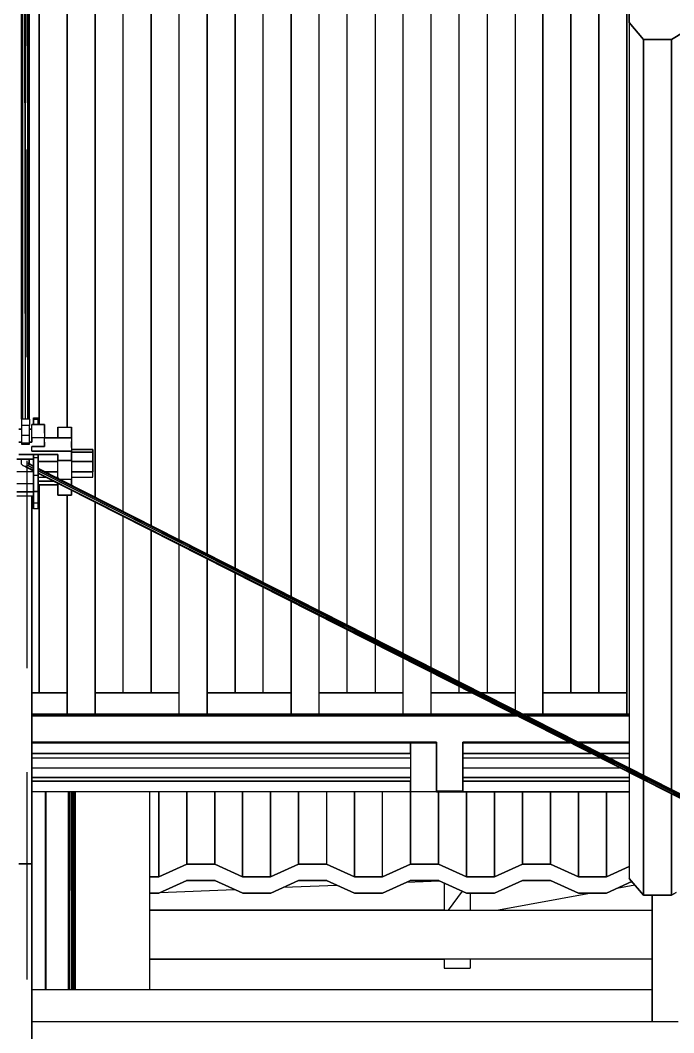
# Model space of a CAD drawing. Extents: x -43 to 90, y 6 to 81.
# Drawn here: x -16.864 to -14.862, y 19.886 to 22.984 of the extents above; entities that cross this region are included whole.
import ezdxf

# ---------------------------------------------------------------- set-up
doc = ezdxf.new("R2010")
doc.units = 0
doc.header["$LTSCALE"] = 0.1
doc.header["$MEASUREMENT"] = 0
doc.linetypes.add('HIDDEN', pattern=[9.525, 6.35, -3.175])
doc.layers.add('cobertura nova', color=4, linetype='CONTINUOUS')
doc.layers.add('hachures cobertura', color=252, linetype='CONTINUOUS')

msp = doc.modelspace()

# ---------------------------------------------------------------- linework, layer by layer
at = {"layer": 'cobertura nova'}
for p, q in [((-16.8594, 21.763), (-16.8594, 26.1797)), ((-16.8562, 21.763), (-16.8594, 26.1797)), ((-16.8562, 26.1728), (-16.8483, 21.763)), ((-16.8561, 21.763), (-16.8562, 26.1728)), ((-16.8482, 26.17), (-16.8404, 21.763)), ((-16.8482, 26.17), (-16.8482, 21.763)), ((-16.8403, 26.1728), (-16.837, 21.763)), ((-16.8402, 21.763), (-16.8403, 26.1728)), ((-16.837, 26.1797), (-16.8369, 21.763)), ((-16.8055, 21.7473), (-16.8055, 23.4128)), ((-15.0055, 23.4128), (-15.0055, 20.8604)), ((-14.9985, 22.9771), (-14.9984, 23.0433)), ((-14.9984, 23.0433), (-14.9985, 22.9771)), ((-14.955, 22.9254), (-14.9985, 22.9771)), ((-14.9985, 22.9771), (-14.9985, 20.6962)), ((-14.9985, 22.9771), (-14.955, 22.9255)), ((-14.9984, 22.977), (-14.9984, 22.9769)), ((-14.8693, 22.9255), (-14.7836, 22.9771)), ((-14.7836, 22.9771), (-14.8693, 22.9254)), ((-14.955, 22.9255), (-14.8693, 22.9255)), ((-14.8693, 22.9254), (-14.955, 22.9254)), ((-14.9549, 22.9254), (-14.9549, 22.9255)), ((-14.9549, 22.9255), (-14.9549, 22.9254)), ((-14.8692, 22.9255), (-14.8692, 22.9255)), ((-16.8352, 21.763), (-16.8595, 21.763)), ((-16.8595, 21.763), (-16.8595, 21.744)), ((-16.8352, 21.763), (-16.8352, 21.744)), ((-16.8229, 21.7676), (-16.8229, 21.7489)), ((-16.8229, 21.7624), (-16.8229, 21.7676)), ((-16.8229, 21.7676), (-16.8085, 21.7676)), ((-16.8229, 21.7676), (-16.8229, 21.7624)), ((-16.8229, 21.7489), (-16.8229, 21.7676)), ((-16.8229, 21.7473), (-16.8229, 21.7624)), ((-16.8085, 21.7624), (-16.8229, 21.7624)), ((-16.8229, 21.7624), (-16.8229, 21.7473)), ((-16.8085, 21.7676), (-16.8085, 21.7624)), ((-16.8085, 21.7624), (-16.8085, 21.7676)), ((-16.8085, 21.7473), (-16.8085, 21.7624)), ((-16.8085, 21.7624), (-16.8085, 21.7473)), ((-16.8595, 21.7333), (-16.8681, 21.7333)), ((-16.8681, 21.7333), (-16.8595, 21.7333)), ((-16.8595, 21.744), (-16.8595, 21.7138)), ((-16.8352, 21.744), (-16.8595, 21.744)), ((-16.8352, 21.7138), (-16.8352, 21.744)), ((-16.8285, 21.7333), (-16.8352, 21.7333)), ((-16.8352, 21.7333), (-16.8285, 21.7333)), ((-16.7893, 21.7473), (-16.8285, 21.7473)), ((-16.8285, 21.7067), (-16.8285, 21.7473)), ((-16.8285, 21.7473), (-16.7893, 21.7473)), ((-16.8229, 21.7489), (-16.8229, 21.7473)), ((-16.8229, 21.7489), (-16.8229, 21.7489)), ((-16.8229, 21.7489), (-16.8229, 21.7489)), ((-16.7893, 21.7333), (-16.7893, 21.7473)), ((-16.7893, 21.7473), (-16.7893, 21.7067)), ((-16.7893, 21.7473), (-16.7893, 21.7333)), ((-16.7893, 21.7201), (-16.7893, 21.7333)), ((-16.7893, 21.7333), (-16.7893, 21.7201)), ((-16.7487, 21.7063), (-16.7487, 21.7393)), ((-16.7487, 21.7393), (-16.7069, 21.7393)), ((-16.7487, 21.7393), (-16.7487, 21.7063)), ((-16.7069, 21.7063), (-16.7069, 21.7393)), ((-16.7069, 21.7393), (-16.7069, 21.7063)), ((-16.7069, 21.7063), (-16.7069, 21.7393)), ((-16.8595, 21.6928), (-16.8681, 21.6928)), ((-16.8681, 21.6928), (-16.8595, 21.6928)), ((-16.8595, 21.7138), (-16.8595, 21.6901)), ((-16.8352, 21.7138), (-16.8595, 21.7138)), ((-16.8352, 21.6901), (-16.8352, 21.7138)), ((-16.8285, 21.6928), (-16.8352, 21.6928)), ((-16.8352, 21.6928), (-16.8285, 21.6928)), ((-16.7893, 21.7067), (-16.8285, 21.7067)), ((-16.8285, 21.7067), (-16.8285, 21.6928)), ((-16.8285, 21.6928), (-16.8285, 21.7067)), ((-16.7893, 21.6928), (-16.7893, 21.7067)), ((-16.7893, 21.7063), (-16.7487, 21.7063)), ((-16.7487, 21.7059), (-16.7893, 21.7059)), ((-16.7893, 21.6796), (-16.7893, 21.6928)), ((-16.7893, 21.6928), (-16.7893, 21.6796)), ((-16.7487, 21.7063), (-16.7069, 21.7063)), ((-16.7069, 21.7059), (-16.7487, 21.7059)), ((-16.7069, 21.7063), (-16.7069, 21.7059)), ((-16.7069, 21.7059), (-16.7069, 21.6654)), ((-16.7069, 21.6772), (-16.7069, 21.6956)), ((-16.8595, 21.6901), (-16.8595, 21.6867)), ((-16.8352, 21.6901), (-16.8595, 21.6901)), ((-16.8595, 21.6867), (-16.8352, 21.6867)), ((-16.8352, 21.6867), (-16.8352, 21.6901)), ((-16.8285, 21.6657), (-16.8285, 21.6796)), ((-16.8285, 21.6796), (-16.7893, 21.6796)), ((-16.7893, 21.6796), (-16.8285, 21.6796)), ((-16.8285, 21.6657), (-16.8285, 21.6654)), ((-16.7487, 21.6657), (-16.8285, 21.6657)), ((-16.8285, 21.6654), (-16.8285, 21.6657)), ((-16.8285, 21.6654), (-16.7487, 21.6654)), ((-16.7069, 21.6657), (-16.7487, 21.6657)), ((-16.7487, 21.6654), (-16.7069, 21.6654)), ((-16.6415, 21.6707), (-16.7069, 21.6707)), ((-16.7069, 21.6707), (-16.6415, 21.6707)), ((-16.7069, 21.6654), (-16.7069, 21.6551)), ((-16.7069, 21.6554), (-16.7069, 21.6654)), ((-16.7069, 21.6621), (-16.6415, 21.6621)), ((-16.6415, 21.6621), (-16.7069, 21.6621)), ((-16.6415, 21.6621), (-16.6415, 21.6707)), ((-16.6415, 21.6707), (-16.6415, 21.6621)), ((-16.6415, 21.6621), (-16.6415, 21.6621)), ((-16.6415, 21.6337), (-16.6415, 21.6621)), ((-16.6415, 21.6621), (-16.6415, 21.6337)), ((-16.8229, 21.6412), (-16.8741, 21.6412)), ((-16.8741, 21.6412), (-16.8229, 21.6412)), ((-16.8681, 21.6554), (-16.8285, 21.6554)), ((-16.8285, 21.6551), (-16.8681, 21.6551)), ((-16.8594, 21.6253), (-16.8594, 21.6412)), ((-16.8377, 21.6412), (-16.8371, 21.6277)), ((-16.8369, 21.6412), (-16.8369, 21.6277)), ((-16.8285, 21.6554), (-16.7487, 21.6554)), ((-16.7487, 21.6551), (-16.8285, 21.6551)), ((-16.8229, 21.6551), (-16.8229, 21.6461)), ((-16.8229, 21.6461), (-16.8229, 21.6551)), ((-16.8229, 21.6551), (-16.8229, 21.6412)), ((-16.8229, 21.6461), (-16.8085, 21.6461)), ((-16.8229, 21.6461), (-16.8229, 21.5918)), ((-16.8229, 21.5918), (-16.8229, 21.6461)), ((-16.8229, 21.6412), (-16.8229, 21.6412)), ((-16.8229, 21.6412), (-16.8229, 21.6206)), ((-16.8085, 21.6461), (-16.8085, 21.6551)), ((-16.8085, 21.6551), (-16.8085, 21.6461)), ((-16.8085, 21.5918), (-16.8085, 21.6461)), ((-16.8085, 21.6461), (-16.8085, 21.5918)), ((-16.8085, 21.6337), (-16.7487, 21.6337)), ((-16.7487, 21.6337), (-16.8085, 21.6337)), ((-16.8085, 21.6337), (-16.8085, 21.6132)), ((-16.7487, 21.6551), (-16.7487, 21.6554)), ((-16.7487, 21.6367), (-16.7487, 21.6551)), ((-16.7487, 21.6551), (-16.7487, 21.637)), ((-16.7487, 21.637), (-16.7069, 21.637)), ((-16.7069, 21.6367), (-16.7487, 21.6367)), ((-16.7487, 21.583), (-16.7487, 21.6367)), ((-16.7069, 21.637), (-16.7069, 21.6554)), ((-16.7069, 21.6551), (-16.7069, 21.6367)), ((-16.7069, 21.6367), (-16.7069, 21.5788)), ((-16.7069, 21.6337), (-16.6415, 21.6337)), ((-16.6415, 21.6337), (-16.7069, 21.6337)), ((-16.6415, 21.6337), (-16.6415, 21.6337)), ((-16.6415, 21.6022), (-16.6415, 21.6337)), ((-16.6415, 21.6337), (-16.6415, 21.6022)), ((-16.8229, 21.602), (-16.8741, 21.602)), ((-16.8594, 21.6253), (-16.8561, 21.6213)), ((-16.8229, 21.6045), (-16.8561, 21.6213)), ((-16.8561, 21.6213), (-16.8482, 21.6196)), ((-16.8229, 21.6045), (-16.8561, 21.6213)), ((-16.8482, 21.6196), (-16.8402, 21.6213)), ((-16.8482, 21.6196), (-16.8229, 21.6069)), ((-16.8482, 21.6196), (-16.8229, 21.6069)), ((-16.8369, 21.6253), (-16.8402, 21.6293)), ((-16.8402, 21.6293), (-16.8229, 21.6206)), ((-16.8402, 21.6213), (-16.8369, 21.6253)), ((-16.8402, 21.6213), (-16.8229, 21.6126)), ((-16.8229, 21.6126), (-16.8402, 21.6213)), ((-16.8369, 21.6253), (-16.8229, 21.6182)), ((-16.8369, 21.6253), (-16.8229, 21.6182)), ((-16.8229, 21.6045), (-16.8229, 21.602)), ((-16.8229, 21.602), (-16.8229, 21.5663)), ((-16.8085, 21.6132), (-14.4969, 20.442)), ((-16.8085, 21.6109), (-14.4969, 20.442)), ((-16.8085, 21.6109), (-14.5422, 20.4634)), ((-16.8085, 21.6053), (-14.5429, 20.4636)), ((-14.5539, 20.4644), (-16.8085, 21.6052)), ((-16.8085, 21.5997), (-14.5542, 20.4644)), ((-16.8085, 21.5996), (-14.5619, 20.4631)), ((-16.7867, 21.6022), (-16.7487, 21.6022)), ((-16.7487, 21.6022), (-16.7867, 21.6022)), ((-16.7069, 21.6022), (-16.6415, 21.6022)), ((-16.6415, 21.6022), (-16.7069, 21.6022)), ((-16.6415, 21.586), (-16.6415, 21.6022)), ((-16.8229, 21.5918), (-16.8085, 21.5918)), ((-16.8229, 21.5918), (-16.8229, 21.5425)), ((-16.8229, 21.5425), (-16.8229, 21.5918)), ((-14.562, 20.4631), (-16.8085, 21.5973)), ((-14.5652, 20.4621), (-16.8085, 21.5972)), ((-16.8085, 21.5425), (-16.8085, 21.5918)), ((-16.8085, 21.5918), (-16.8085, 21.5425)), ((-16.8085, 21.586), (-16.7863, 21.586)), ((-16.7613, 21.5733), (-16.8085, 21.5733)), ((-16.8085, 21.5733), (-16.7613, 21.5733)), ((-16.7547, 21.586), (-16.7487, 21.586)), ((-16.7487, 21.586), (-16.7487, 21.583)), ((-16.7487, 21.583), (-16.7487, 21.586)), ((-16.7069, 21.5788), (-16.7404, 21.5788)), ((-16.7069, 21.586), (-16.6415, 21.586)), ((-16.7069, 21.5788), (-16.7069, 21.5618)), ((-16.7069, 21.5618), (-16.7069, 21.5788)), ((-16.7069, 21.5788), (-16.7069, 21.5733)), ((-16.7069, 21.5622), (-16.7069, 21.5788)), ((-16.7069, 21.5618), (-16.7069, 21.5788)), ((-16.7069, 21.5733), (-16.7069, 21.5622)), ((-16.8741, 21.5663), (-16.8229, 21.5663)), ((-16.8741, 21.5413), (-16.8229, 21.5413)), ((-16.8229, 21.5413), (-16.8741, 21.5413)), ((-16.8229, 21.5663), (-16.8229, 21.5413)), ((-16.8229, 21.5425), (-16.8085, 21.5425)), ((-16.8085, 21.5425), (-16.8229, 21.5425)), ((-16.8229, 21.5425), (-16.8229, 21.5077)), ((-16.8229, 21.5425), (-16.8229, 21.5425)), ((-16.8229, 21.5077), (-16.8229, 21.5425)), ((-16.8229, 21.5413), (-16.8229, 21.5413)), ((-16.8229, 21.5413), (-16.8229, 21.5278)), ((-16.8085, 21.5629), (-16.7487, 21.5629)), ((-16.7487, 21.5622), (-16.8085, 21.5622)), ((-16.8085, 21.5425), (-16.8085, 21.5425)), ((-16.8085, 21.5077), (-16.8085, 21.5425)), ((-16.8085, 21.5425), (-16.8085, 21.5077)), ((-16.8055, 20.9258), (-16.8055, 21.5622)), ((-16.7487, 21.5434), (-16.7487, 21.567)), ((-16.7487, 21.5434), (-16.7487, 21.567)), ((-16.7487, 21.567), (-16.7487, 21.5434)), ((-16.7487, 21.5629), (-16.7487, 21.5629)), ((-16.7487, 21.5622), (-16.7487, 21.5622)), ((-16.7487, 21.5305), (-16.7487, 21.5434)), ((-16.7487, 21.5434), (-16.7487, 21.5305)), ((-16.7069, 21.5458), (-16.7069, 21.5434)), ((-16.7069, 21.5305), (-16.7069, 21.5458)), ((-16.7069, 21.5434), (-16.7069, 21.5458)), ((-16.7069, 21.5434), (-16.7069, 21.5305)), ((-16.7069, 21.5434), (-16.7069, 21.5305)), ((-16.7069, 21.5305), (-16.7069, 21.5434)), ((-16.8229, 21.5278), (-16.8741, 21.5278)), ((-16.8286, 21.5278), (-16.8286, 20.4022)), ((-16.8286, 20.4022), (-16.8285, 21.5278)), ((-16.8229, 21.5278), (-16.8229, 21.5173)), ((-16.8229, 21.5173), (-16.8229, 21.5173)), ((-16.8229, 21.4943), (-16.8229, 21.5173)), ((-16.8229, 21.5173), (-16.8229, 21.4943)), ((-16.8229, 21.5077), (-16.8085, 21.5077)), ((-16.8229, 21.5077), (-16.8229, 21.4891)), ((-16.8229, 21.4891), (-16.8229, 21.5077)), ((-16.8085, 21.4891), (-16.8085, 21.5077)), ((-16.8085, 21.5077), (-16.8085, 21.4891)), ((-16.7069, 21.5305), (-16.7487, 21.5305)), ((-16.7487, 21.5305), (-16.7069, 21.5305)), ((-16.8229, 21.4943), (-16.8229, 21.4943)), ((-16.8229, 21.4891), (-16.8229, 21.4943)), ((-16.8229, 21.4943), (-16.8229, 21.4943)), ((-16.8229, 21.4943), (-16.8229, 21.4891)), ((-16.8085, 21.4891), (-16.8229, 21.4891)), ((-16.7198, 20.9258), (-16.8285, 20.9258)), ((-16.8285, 20.9258), (-16.7198, 20.9258)), ((-16.3769, 20.9258), (-16.6341, 20.9258)), ((-16.6341, 20.9258), (-16.3769, 20.9258)), ((-16.0341, 20.9258), (-16.2912, 20.9258)), ((-16.2912, 20.9258), (-16.0341, 20.9258)), ((-15.6912, 20.9258), (-15.9483, 20.9258)), ((-15.9483, 20.9258), (-15.6912, 20.9258)), ((-15.4816, 20.9258), (-15.6055, 20.9258)), ((-15.6055, 20.9258), (-15.4816, 20.9258)), ((-15.3483, 20.9258), (-15.4517, 20.9258)), ((-15.4517, 20.9258), (-15.3483, 20.9258)), ((-15.0055, 20.9258), (-15.2626, 20.9258)), ((-15.2626, 20.9258), (-15.0055, 20.9258)), ((-16.8286, 20.8604), (-15.5883, 20.8604)), ((-15.5883, 20.8604), (-16.8286, 20.8604)), ((-15.5883, 20.8604), (-15.5083, 20.8604)), ((-15.5083, 20.8604), (-15.5883, 20.8604)), ((-15.5083, 20.8604), (-15.3523, 20.8604)), ((-15.3523, 20.8604), (-15.5083, 20.8604)), ((-15.3226, 20.8604), (-14.9985, 20.8604)), ((-14.9985, 20.8604), (-15.3226, 20.8604)), ((-15.5883, 20.855), (-16.8286, 20.855)), ((-16.8286, 20.855), (-15.5883, 20.855)), ((-15.5083, 20.855), (-15.5883, 20.855)), ((-15.5883, 20.855), (-15.5083, 20.855)), ((-15.3418, 20.855), (-15.5083, 20.855)), ((-15.5083, 20.855), (-15.3418, 20.855)), ((-14.9985, 20.855), (-15.312, 20.855)), ((-15.312, 20.855), (-14.9985, 20.855)), ((-16.8286, 20.7751), (-15.5883, 20.7751)), ((-15.5883, 20.7751), (-16.8286, 20.7751)), ((-16.8286, 20.7728), (-15.6684, 20.7728)), ((-16.7869, 20.7728), (-16.7869, 20.7751)), ((-16.7869, 20.7751), (-16.7869, 20.7728)), ((-16.785, 20.7751), (-16.785, 20.7728)), ((-16.785, 20.7751), (-16.785, 20.7728)), ((-16.785, 20.7728), (-16.785, 20.7751)), ((-16.7174, 20.7751), (-16.7174, 20.7728)), ((-16.716, 20.7728), (-16.716, 20.7751)), ((-16.7141, 20.7728), (-16.7141, 20.7751)), ((-16.7108, 20.7728), (-16.7108, 20.7751)), ((-16.7061, 20.7728), (-16.7061, 20.7751)), ((-16.7029, 20.7751), (-16.7029, 20.7728)), ((-16.6982, 20.7728), (-16.6982, 20.7751)), ((-16.6968, 20.7751), (-16.6968, 20.7728)), ((-16.6949, 20.7728), (-16.6949, 20.7751)), ((-16.4669, 20.7728), (-16.4669, 20.7751)), ((-16.4669, 20.7728), (-16.4669, 20.7751)), ((-16.4397, 20.7751), (-16.4397, 20.7728)), ((-16.4397, 20.7728), (-16.4397, 20.7751)), ((-16.3539, 20.7751), (-16.3539, 20.7728)), ((-16.3539, 20.7728), (-16.3539, 20.7751)), ((-16.2682, 20.7751), (-16.2682, 20.7728)), ((-16.2682, 20.7728), (-16.2682, 20.7751)), ((-16.1825, 20.7751), (-16.1825, 20.7728)), ((-16.1825, 20.7728), (-16.1825, 20.7751)), ((-16.0968, 20.7751), (-16.0968, 20.7728)), ((-16.0968, 20.7728), (-16.0968, 20.7751)), ((-16.0111, 20.7751), (-16.0111, 20.7728)), ((-16.0111, 20.7728), (-16.0111, 20.7751)), ((-15.9254, 20.7751), (-15.9254, 20.7728)), ((-15.8397, 20.7751), (-15.8397, 20.7728)), ((-15.8397, 20.7728), (-15.8397, 20.7751)), ((-15.7539, 20.7728), (-15.7539, 20.7751)), ((-15.6684, 20.7728), (-15.6683, 20.7728)), ((-15.6683, 20.7728), (-15.6684, 20.7728)), ((-15.6684, 20.7728), (-15.6683, 20.7728)), ((-15.6684, 20.7405), (-15.6684, 20.7728)), ((-15.6683, 20.7728), (-15.5884, 20.7728)), ((-15.6683, 20.7728), (-15.6683, 20.6228)), ((-15.6683, 20.7728), (-15.6683, 20.7405)), ((-15.6682, 20.7751), (-15.6682, 20.7728)), ((-15.6682, 20.7728), (-15.6682, 20.7751)), ((-15.5884, 20.7728), (-15.5883, 20.7728)), ((-15.5884, 20.7728), (-15.5884, 20.6228)), ((-15.5884, 20.6228), (-15.5884, 20.7728)), ((-15.5883, 20.7751), (-15.5883, 20.6252)), ((-15.5883, 20.7405), (-15.5883, 20.7751)), ((-15.5883, 20.6252), (-15.5883, 20.7751)), ((-15.5083, 20.6252), (-15.5083, 20.7751)), ((-15.5083, 20.7751), (-15.1838, 20.7751)), ((-15.1838, 20.7751), (-15.5083, 20.7751)), ((-15.5083, 20.7751), (-15.5083, 20.6252)), ((-15.5083, 20.7405), (-15.5083, 20.7751)), ((-15.5083, 20.7728), (-15.1793, 20.7728)), ((-15.4968, 20.7751), (-15.4968, 20.7728)), ((-15.4968, 20.7728), (-15.4968, 20.7751)), ((-15.4111, 20.7751), (-15.4111, 20.7728)), ((-15.4111, 20.7728), (-15.4111, 20.7751)), ((-15.3254, 20.7751), (-15.3254, 20.7728)), ((-15.3254, 20.7728), (-15.3254, 20.7751)), ((-15.2397, 20.7751), (-15.2397, 20.7728)), ((-15.2397, 20.7728), (-15.2397, 20.7751)), ((-15.1542, 20.7751), (-14.9985, 20.7751)), ((-14.9985, 20.7751), (-15.1542, 20.7751)), ((-15.1539, 20.7749), (-15.1539, 20.7751)), ((-15.1539, 20.7751), (-15.1539, 20.7749)), ((-15.1497, 20.7728), (-14.9985, 20.7728)), ((-15.0682, 20.7728), (-15.0682, 20.7751)), ((-15.0682, 20.7751), (-15.0682, 20.7728)), ((-15.6683, 20.7405), (-16.8286, 20.7405)), ((-16.8286, 20.7405), (-15.6683, 20.7405)), ((-15.5883, 20.7405), (-15.5884, 20.7405)), ((-15.5884, 20.7405), (-15.5883, 20.7405)), ((-15.1154, 20.7405), (-15.5083, 20.7405)), ((-15.5083, 20.7405), (-15.1154, 20.7405)), ((-14.9985, 20.7405), (-15.0859, 20.7405)), ((-15.0859, 20.7405), (-14.9985, 20.7405)), ((-16.8286, 20.7269), (-15.6683, 20.7269)), ((-15.5884, 20.7269), (-15.5883, 20.7269)), ((-15.5083, 20.7269), (-15.0885, 20.7269)), ((-15.0591, 20.7269), (-14.9985, 20.7269)), ((-16.8286, 20.6963), (-15.6683, 20.6963)), ((-15.5884, 20.6963), (-15.5883, 20.6963)), ((-15.5083, 20.6963), (-15.028, 20.6963)), ((-14.9987, 20.6963), (-14.9985, 20.6963)), ((-14.9985, 20.6813), (-14.9985, 20.3579)), ((-15.6683, 20.6665), (-16.8286, 20.6665)), ((-16.8286, 20.6665), (-15.6683, 20.6665)), ((-15.6683, 20.6551), (-16.8286, 20.6551)), ((-16.8286, 20.6551), (-15.6683, 20.6551)), ((-15.6684, 20.6228), (-15.6684, 20.6551)), ((-15.6683, 20.6551), (-15.6683, 20.6228)), ((-15.5883, 20.6665), (-15.5884, 20.6665)), ((-15.5884, 20.6665), (-15.5883, 20.6665)), ((-15.5883, 20.6551), (-15.5884, 20.6551)), ((-15.5884, 20.6551), (-15.5883, 20.6551)), ((-15.5883, 20.6305), (-15.5883, 20.6551)), ((-14.9985, 20.6665), (-15.5083, 20.6665)), ((-15.5083, 20.6665), (-14.9985, 20.6665)), ((-14.9985, 20.6551), (-15.5083, 20.6551)), ((-15.5083, 20.6551), (-14.9985, 20.6551)), ((-15.5083, 20.6305), (-15.5083, 20.6551)), ((-14.9551, 20.3062), (-14.9551, 20.6593)), ((-15.6684, 20.6228), (-16.8286, 20.6228)), ((-16.7869, 20.0168), (-16.7869, 20.6228)), ((-16.7869, 20.6228), (-16.7869, 20.0168)), ((-16.785, 20.6228), (-16.785, 20.0168)), ((-16.785, 20.6228), (-16.785, 20.0168)), ((-16.785, 20.0168), (-16.785, 20.6228)), ((-16.7174, 20.6228), (-16.7174, 20.0168)), ((-16.7163, 20.0168), (-16.7161, 20.6228)), ((-16.7141, 20.0168), (-16.7141, 20.6228)), ((-16.7115, 20.0168), (-16.711, 20.6228)), ((-16.7061, 20.0168), (-16.7061, 20.6228)), ((-16.703, 20.6228), (-16.7036, 20.0168)), ((-16.6982, 20.0168), (-16.6982, 20.6228)), ((-16.6969, 20.6228), (-16.6971, 20.0168)), ((-16.6949, 20.0168), (-16.6949, 20.6228)), ((-16.4669, 20.0168), (-16.4669, 20.6228)), ((-16.4669, 20.0168), (-16.4669, 20.6228)), ((-16.4397, 20.6228), (-16.4397, 20.3629)), ((-15.6684, 20.6228), (-15.6683, 20.6228)), ((-15.6683, 20.6228), (-15.6684, 20.6228)), ((-15.6683, 20.6228), (-15.6684, 20.6228)), ((-15.5884, 20.6228), (-15.6683, 20.6228)), ((-15.5884, 20.6228), (-14.9985, 20.6228)), ((-14.9985, 20.6228), (-15.5884, 20.6228)), ((-15.5883, 20.6305), (-15.5883, 20.6305)), ((-15.5883, 20.6252), (-15.5883, 20.6305)), ((-15.5883, 20.6252), (-15.5083, 20.6252)), ((-15.5083, 20.6252), (-15.5883, 20.6252)), ((-14.8693, 20.616), (-14.8694, 20.3062)), ((-16.8681, 20.4022), (-16.8286, 20.4022)), ((-16.8286, 20.4022), (-16.8681, 20.4022)), ((-16.8286, 20.4022), (-16.8286, 18.1935)), ((-16.8286, 20.4022), (-16.8286, 20.4022)), ((-16.8286, 18.1935), (-16.8286, 20.4022)), ((-16.4397, 20.3629), (-16.3539, 20.4017)), ((-16.3539, 20.4017), (-16.4397, 20.3629)), ((-16.3539, 20.4017), (-16.3539, 20.4017)), ((-16.3539, 20.4017), (-16.2682, 20.4017)), ((-16.2682, 20.4017), (-16.3539, 20.4017)), ((-16.2682, 20.4017), (-16.2682, 20.4017)), ((-16.2682, 20.4017), (-16.1825, 20.3629)), ((-16.1825, 20.3629), (-16.2682, 20.4017)), ((-16.0968, 20.3629), (-16.0111, 20.4017)), ((-16.0111, 20.4017), (-16.0968, 20.3629)), ((-16.0111, 20.4017), (-16.0111, 20.4017)), ((-16.0111, 20.4017), (-15.9254, 20.4017)), ((-15.9254, 20.4017), (-16.0111, 20.4017)), ((-15.9254, 20.4017), (-15.8397, 20.3629)), ((-15.8397, 20.3629), (-15.9254, 20.4017)), ((-15.7539, 20.3629), (-15.6682, 20.4017)), ((-15.6682, 20.4017), (-15.7539, 20.3629)), ((-15.6682, 20.4017), (-15.6682, 20.4017)), ((-15.6682, 20.4017), (-15.5825, 20.4017)), ((-15.5825, 20.4017), (-15.6682, 20.4017)), ((-15.5825, 20.4017), (-15.5825, 20.4017)), ((-15.5825, 20.4017), (-15.4968, 20.3629)), ((-15.4968, 20.3629), (-15.5825, 20.4017)), ((-15.4111, 20.3629), (-15.3254, 20.4017)), ((-15.3254, 20.4017), (-15.4111, 20.3629)), ((-15.3254, 20.4017), (-15.3254, 20.4017)), ((-15.3254, 20.4017), (-15.2397, 20.4017)), ((-15.2397, 20.4017), (-15.3254, 20.4017)), ((-15.2397, 20.4017), (-15.2397, 20.4017)), ((-15.2397, 20.4017), (-15.1539, 20.3629)), ((-15.1539, 20.3629), (-15.2397, 20.4017)), ((-15.0682, 20.3629), (-14.9985, 20.3944)), ((-14.9985, 20.3944), (-15.0682, 20.3629)), ((-16.7869, 20.3629), (-16.785, 20.3629)), ((-16.785, 20.3629), (-16.7869, 20.3629)), ((-16.4669, 20.3629), (-16.4397, 20.3629)), ((-16.4397, 20.3629), (-16.4669, 20.3629)), ((-16.4397, 20.3629), (-16.4397, 20.3629)), ((-16.1825, 20.3629), (-16.1825, 20.3629)), ((-16.1825, 20.3629), (-16.0968, 20.3629)), ((-16.0968, 20.3629), (-16.1825, 20.3629)), ((-16.0968, 20.3629), (-16.0968, 20.3629)), ((-15.8397, 20.3629), (-15.8397, 20.3629)), ((-15.8397, 20.3629), (-15.7539, 20.3629)), ((-15.7539, 20.3629), (-15.8397, 20.3629)), ((-15.4968, 20.3629), (-15.4968, 20.3629)), ((-15.4968, 20.3629), (-15.4111, 20.3629)), ((-15.4111, 20.3629), (-15.4968, 20.3629)), ((-15.4111, 20.3629), (-15.4111, 20.3629)), ((-15.1539, 20.3629), (-15.1539, 20.3629)), ((-15.1539, 20.3629), (-15.0682, 20.3629)), ((-15.0682, 20.3629), (-15.1539, 20.3629)), ((-16.3538, 20.3519), (-16.4395, 20.3131)), ((-16.4395, 20.3131), (-16.3538, 20.3519)), ((-16.2672, 20.3515), (-16.3548, 20.3515)), ((-16.2681, 20.3519), (-16.3538, 20.3519)), ((-16.3538, 20.3519), (-16.3538, 20.3519)), ((-16.3538, 20.3519), (-16.2681, 20.3519)), ((-16.1824, 20.3131), (-16.2681, 20.3519)), ((-16.2681, 20.3519), (-16.2681, 20.3519)), ((-16.2681, 20.3519), (-16.1824, 20.3131)), ((-16.011, 20.3519), (-16.0967, 20.3131)), ((-16.0967, 20.3131), (-16.011, 20.3519)), ((-16.0579, 20.3306), (-15.8936, 20.3376)), ((-15.9243, 20.3515), (-16.0119, 20.3515)), ((-15.9253, 20.3519), (-16.011, 20.3519)), ((-16.011, 20.3519), (-16.011, 20.3519)), ((-16.011, 20.3519), (-15.9253, 20.3519)), ((-15.8395, 20.3131), (-15.9253, 20.3519)), ((-15.9253, 20.3519), (-15.9253, 20.3519)), ((-15.9253, 20.3519), (-15.8395, 20.3131)), ((-15.6681, 20.3519), (-15.7538, 20.3131)), ((-15.7538, 20.3131), (-15.6681, 20.3519)), ((-15.6797, 20.3466), (-15.5801, 20.3509)), ((-15.5815, 20.3515), (-15.669, 20.3515)), ((-15.5824, 20.3519), (-15.6681, 20.3519)), ((-15.6681, 20.3519), (-15.6681, 20.3519)), ((-15.6681, 20.3519), (-15.5824, 20.3519)), ((-15.5896, 20.3519), (-15.5896, 20.3515)), ((-15.5895, 20.3519), (-15.5895, 20.3515)), ((-15.5863, 20.3519), (-15.5863, 20.3515)), ((-15.5861, 20.3519), (-15.5861, 20.3515)), ((-15.4967, 20.3131), (-15.5824, 20.3519)), ((-15.5824, 20.3519), (-15.5824, 20.3519)), ((-15.5824, 20.3519), (-15.4967, 20.3131)), ((-15.5654, 20.3442), (-15.5654, 20.2607)), ((-15.3253, 20.3519), (-15.411, 20.3131)), ((-15.411, 20.3131), (-15.3253, 20.3519)), ((-15.3262, 20.3515), (-15.2386, 20.3515)), ((-15.2395, 20.3519), (-15.3253, 20.3519)), ((-15.3253, 20.3519), (-15.3253, 20.3519)), ((-15.3253, 20.3519), (-15.2395, 20.3519)), ((-15.1538, 20.3131), (-15.2395, 20.3519)), ((-15.2395, 20.3519), (-15.2395, 20.3519)), ((-15.2395, 20.3519), (-15.1538, 20.3131)), ((-14.9904, 20.3483), (-15.0681, 20.3131)), ((-15.0681, 20.3131), (-14.9904, 20.3483)), ((-14.9814, 20.3375), (-15.0366, 20.3273)), ((-14.9985, 20.3579), (-14.9551, 20.3062)), ((-14.9551, 20.3062), (-14.9985, 20.3579)), ((-14.9985, 20.3579), (-14.9985, 20.3579)), ((-16.7869, 20.3131), (-16.785, 20.3131)), ((-16.785, 20.3131), (-16.7869, 20.3131)), ((-16.7869, 20.2998), (-16.785, 20.2998)), ((-16.4395, 20.3131), (-16.4669, 20.3131)), ((-16.4669, 20.3131), (-16.4395, 20.3131)), ((-16.4395, 20.3131), (-16.4395, 20.3131)), ((-16.4361, 20.3146), (-16.2072, 20.3243)), ((-16.0967, 20.3131), (-16.1824, 20.3131)), ((-16.1824, 20.3131), (-16.1824, 20.3131)), ((-16.1824, 20.3131), (-16.0967, 20.3131)), ((-16.0967, 20.3131), (-16.0967, 20.3131)), ((-15.7538, 20.3131), (-15.8395, 20.3131)), ((-15.8395, 20.3131), (-15.8395, 20.3131)), ((-15.8395, 20.3131), (-15.7538, 20.3131)), ((-15.7538, 20.3131), (-15.7538, 20.3131)), ((-15.5097, 20.319), (-15.5534, 20.2607)), ((-15.411, 20.3131), (-15.4967, 20.3131)), ((-15.4967, 20.3131), (-15.4967, 20.3131)), ((-15.4967, 20.3131), (-15.411, 20.3131)), ((-15.4854, 20.3131), (-15.4854, 20.2607)), ((-15.411, 20.3131), (-15.411, 20.3131)), ((-15.1142, 20.3131), (-15.3987, 20.2607)), ((-15.0681, 20.3131), (-15.1538, 20.3131)), ((-15.1538, 20.3131), (-15.1538, 20.3131)), ((-15.1538, 20.3131), (-15.0681, 20.3131)), ((-15.0681, 20.3131), (-15.0681, 20.3131)), ((-15.0681, 20.3131), (-15.0681, 20.3131)), ((-14.8694, 20.3062), (-14.9551, 20.3062)), ((-14.9551, 20.3062), (-14.8694, 20.3062)), ((-14.9284, 20.3062), (-14.9284, 19.9195)), ((-14.9284, 19.9195), (-14.9284, 20.3062)), ((-14.9284, 19.9195), (-14.9284, 20.3062)), ((-14.9284, 20.3062), (-14.9284, 19.9195)), ((-14.8549, 20.3149), (-14.8694, 20.3062)), ((-14.8694, 20.3062), (-14.8549, 20.3149)), ((-16.7869, 20.2607), (-16.785, 20.2607)), ((-16.785, 20.2607), (-16.7869, 20.2607)), ((-16.4669, 20.2607), (-15.6454, 20.2607)), ((-15.6454, 20.2607), (-16.4669, 20.2607)), ((-15.6454, 20.2607), (-15.5654, 20.2607)), ((-15.5654, 20.2607), (-15.6454, 20.2607)), ((-15.5654, 20.2607), (-14.9284, 20.2607)), ((-16.785, 20.1107), (-16.7869, 20.1107)), ((-16.7869, 20.1107), (-16.785, 20.1107)), ((-15.6454, 20.1107), (-16.4669, 20.1107)), ((-16.4669, 20.1107), (-15.6454, 20.1107)), ((-15.5654, 20.1107), (-15.6454, 20.1107)), ((-15.6454, 20.1107), (-15.5654, 20.1107)), ((-14.9284, 20.1107), (-15.5654, 20.1107)), ((-15.5654, 20.1107), (-15.5654, 20.0831)), ((-15.5654, 20.0831), (-15.4854, 20.0831)), ((-15.4854, 20.1107), (-15.4854, 20.0831)), ((-14.9284, 20.0168), (-16.8286, 20.0168)), ((-16.8286, 19.9195), (-14.8483, 19.9195))]:
    msp.add_line(p, q, dxfattribs=at)
at = {"layer": 'hachures cobertura', "linetype": 'HIDDEN'}
msp.add_line((-16.8435, 34.0184), (-16.8435, 6.3811), dxfattribs=at)
at = {"layer": 'hachures cobertura'}
for p, q in [((-16.8055, 23.4128), (-16.8055, 21.7473)), ((-16.7198, 21.7393), (-16.7198, 23.4128)), ((-16.7198, 23.4128), (-16.7198, 21.7393)), ((-16.6341, 23.4128), (-16.6341, 21.5249)), ((-16.6341, 21.5249), (-16.6341, 23.4128)), ((-16.5483, 21.4814), (-16.5483, 23.4128)), ((-16.4626, 21.438), (-16.4626, 23.4128)), ((-16.4626, 23.4128), (-16.4626, 21.438)), ((-16.3769, 21.3946), (-16.3769, 23.4128)), ((-16.2912, 21.3511), (-16.2912, 23.4128)), ((-16.2912, 23.4128), (-16.2912, 21.3511)), ((-16.2055, 23.4128), (-16.2055, 21.3077)), ((-16.2055, 21.3077), (-16.2055, 23.4128)), ((-16.1198, 21.2643), (-16.1198, 23.4128)), ((-16.0341, 21.2209), (-16.0341, 23.4128)), ((-16.0341, 23.4128), (-16.0341, 21.2209)), ((-15.9483, 21.1774), (-15.9483, 23.4128)), ((-15.8626, 21.134), (-15.8626, 23.4128)), ((-15.7769, 23.4128), (-15.7769, 21.0906)), ((-15.6912, 21.0471), (-15.6912, 23.4128)), ((-15.6055, 21.0037), (-15.6055, 23.4128)), ((-15.5198, 20.9603), (-15.5198, 23.4128)), ((-15.4341, 23.4128), (-15.4341, 20.9258)), ((-15.3483, 23.4128), (-15.3483, 20.8734)), ((-15.2626, 20.8604), (-15.2626, 23.4128)), ((-15.2626, 23.4128), (-15.2626, 20.8604)), ((-15.1769, 20.9258), (-15.1769, 23.4128)), ((-15.1769, 23.4128), (-15.1769, 20.9258)), ((-15.0912, 20.9258), (-15.0912, 23.4128)), ((-15.0912, 23.4128), (-15.0912, 20.9258)), ((-15.0055, 20.8604), (-15.0055, 23.4128)), ((-14.9551, 20.6742), (-14.955, 22.9254)), ((-14.955, 22.9254), (-14.9551, 20.6742)), ((-14.8693, 22.9254), (-14.8693, 20.6307)), ((-14.8693, 20.6307), (-14.8693, 22.9254)), ((-16.8055, 21.5622), (-16.8055, 20.9258)), ((-16.7198, 20.8604), (-16.7198, 21.5305)), ((-16.7198, 21.5305), (-16.7198, 20.8604)), ((-16.6341, 21.5089), (-16.6341, 20.8604)), ((-16.6341, 20.8604), (-16.6341, 21.5089)), ((-16.5483, 20.9258), (-16.5483, 21.4656)), ((-16.4626, 20.9258), (-16.4626, 21.4222)), ((-16.4626, 21.4222), (-16.4626, 20.9258)), ((-16.3769, 20.8604), (-16.3769, 21.3788)), ((-16.2912, 20.8604), (-16.2912, 21.3354)), ((-16.2912, 21.3354), (-16.2912, 20.8604)), ((-16.2055, 21.2921), (-16.2055, 20.9258)), ((-16.2055, 20.9258), (-16.2055, 21.2921)), ((-16.1198, 20.9258), (-16.1198, 21.2487)), ((-16.0341, 20.8604), (-16.0341, 21.2053)), ((-16.0341, 21.2053), (-16.0341, 20.8604)), ((-15.9483, 20.8604), (-15.9483, 21.162)), ((-15.8626, 20.9258), (-15.8626, 21.1186)), ((-15.7769, 21.0752), (-15.7769, 20.9258)), ((-15.6912, 20.8604), (-15.6912, 21.0318)), ((-15.6055, 20.8604), (-15.6055, 20.9885)), ((-15.5198, 20.9258), (-15.5198, 20.9451)), ((-14.9551, 20.6593), (-14.9551, 20.3062)), ((-16.4397, 20.3629), (-16.4397, 20.6228)), ((-16.3539, 20.6228), (-16.3539, 20.4017)), ((-16.3539, 20.4017), (-16.3539, 20.6228)), ((-16.2682, 20.6228), (-16.2682, 20.4017)), ((-16.2682, 20.4017), (-16.2682, 20.6228)), ((-16.1825, 20.6228), (-16.1825, 20.3629)), ((-16.1825, 20.3629), (-16.1825, 20.6228)), ((-16.0968, 20.6228), (-16.0968, 20.3629)), ((-16.0968, 20.3629), (-16.0968, 20.6228)), ((-16.0111, 20.6228), (-16.0111, 20.4017)), ((-16.0111, 20.4017), (-16.0111, 20.6228)), ((-15.9254, 20.6228), (-15.9254, 20.4017)), ((-15.8397, 20.6228), (-15.8397, 20.3629)), ((-15.8397, 20.3629), (-15.8397, 20.6228)), ((-15.7539, 20.3629), (-15.7539, 20.6228)), ((-15.6682, 20.6228), (-15.6682, 20.4017)), ((-15.6682, 20.4017), (-15.6682, 20.6228)), ((-15.5825, 20.6228), (-15.5825, 20.4017)), ((-15.5825, 20.4017), (-15.5825, 20.6228)), ((-15.4968, 20.6228), (-15.4968, 20.3629)), ((-15.4968, 20.3629), (-15.4968, 20.6228)), ((-15.4111, 20.6228), (-15.4111, 20.3629)), ((-15.4111, 20.3629), (-15.4111, 20.6228)), ((-15.3254, 20.6228), (-15.3254, 20.4017)), ((-15.3254, 20.4017), (-15.3254, 20.6228)), ((-15.2397, 20.6228), (-15.2397, 20.4017)), ((-15.2397, 20.4017), (-15.2397, 20.6228)), ((-15.1539, 20.3629), (-15.1539, 20.6228)), ((-15.1539, 20.6228), (-15.1539, 20.3629)), ((-15.0682, 20.3629), (-15.0682, 20.6228)), ((-15.0682, 20.6228), (-15.0682, 20.3629)), ((-14.8694, 20.3062), (-14.8693, 20.616))]:
    msp.add_line(p, q, dxfattribs=at)

doc.saveas('drawing.dxf')
